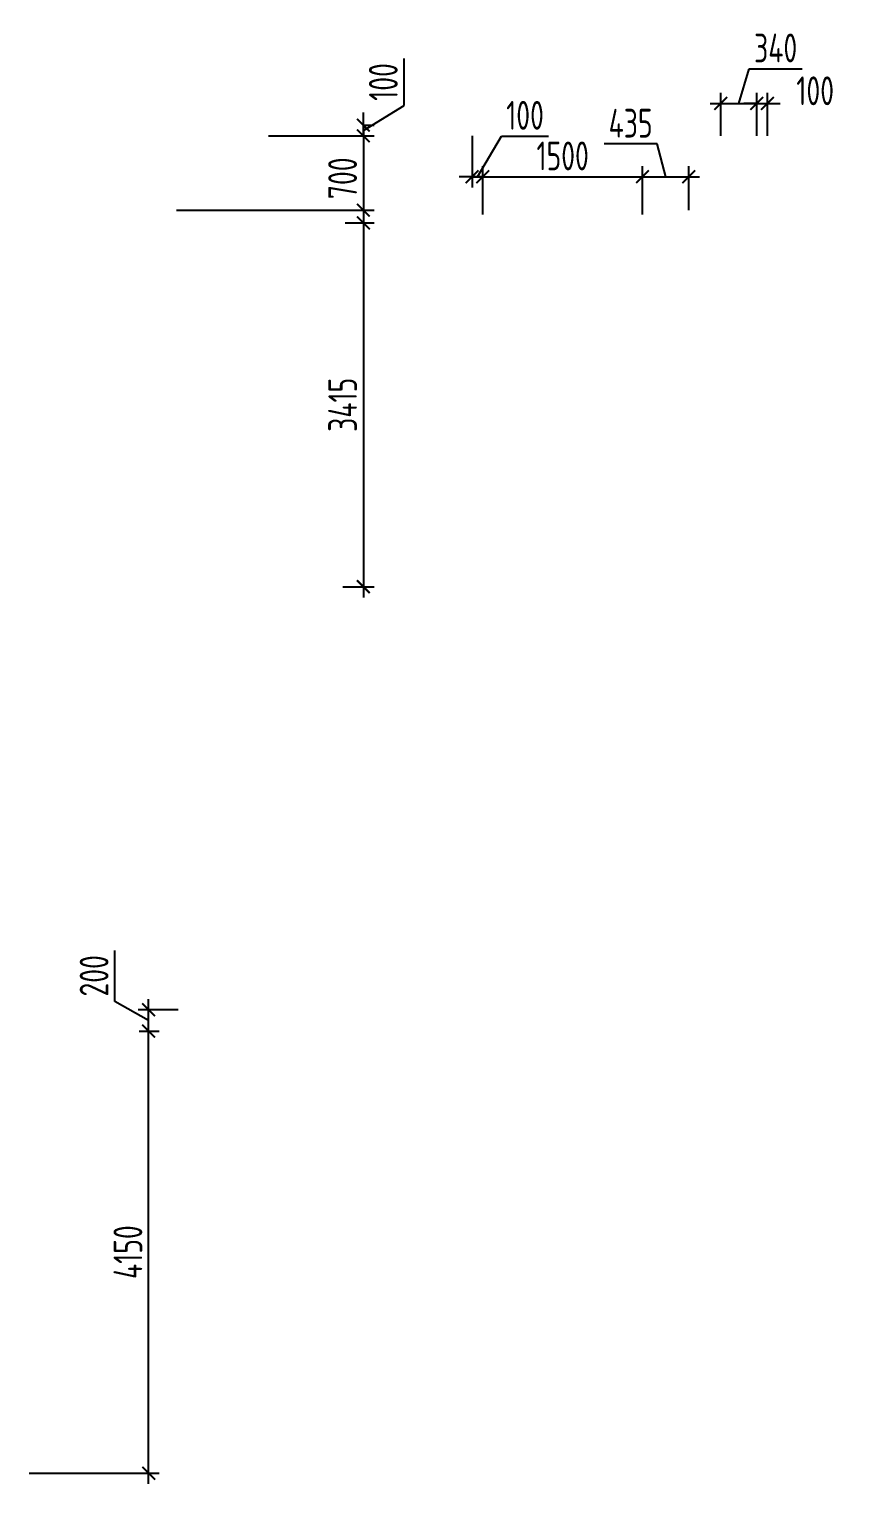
# Model space of a CAD drawing. Header units: millimetres. Extents: x -350007 to 536090, y -888 to 198380.
# Drawn here: x 85877 to 93561, y 66746 to 80399 of the extents above; entities that cross this region are included whole.
import ezdxf

# ---------------------------------------------------------------- set-up
doc = ezdxf.new("R2010")
doc.units = ezdxf.units.MM
doc.layers.add('АР_Размеры нов.', color=15, linetype='Continuous', lineweight=0)
doc.styles.add('ISOCPEUR', font='isocpeur.ttf', dxfattribs={"width": 0.7})
doc.dimstyles.new('R_100', dxfattribs={"dimtxt": 270, "dimasz": 120, "dimexe": 100, "dimexo": 0, "dimgap": 60, "dimtad": 1, "dimdec": 0, "dimrnd": 5, "dimzin": 0, "dimdsep": 46, "dimtxsty": 'ISOCPEUR', "dimblk": 'ARCHTICK', "dimcen": 0, "dimdle": 100, "dimclrd": 256, "dimclre": 256, "dimclrt": 256, "dimadec": 0, "dimazin": 0, "dimtfac": 2, "dimtdec": 0, "dimtofl": 0, "dimtmove": 1, "dimatfit": 3, "dimfxl": 1, "dimtvp": 3, "dimtolj": 1, "dimtzin": 0, "dimarcsym": 0})

# ---------------------------------------------------------------- blocks, each defined once
blk = doc.blocks.new('_ArchTick')
at = {"color": 0, "linetype": 'ByBlock', "const_width": 0.15}
blk.add_lwpolyline([(-0.5, -0.5), (0.5, 0.5)], dxfattribs=at)
blk = doc.blocks.new('*D2614')
at = {"layer": 'Defpoints', "color": 0, "ltscale": 100, "transparency": 16777216}
for p in [(91634, 79014), (90134, 78660), (91634, 78660)]:
    blk.add_point(p, dxfattribs=at)
at = {"layer": 'АР_Размеры нов.', "lineweight": -2, "ltscale": 100, "transparency": 16777216}
for p, q in [((90134, 78660), (90134, 79114)), ((91634, 78660), (91634, 79114)), ((90034, 79014), (91734, 79014))]:
    blk.add_line(p, q, dxfattribs=at)
at = {"layer": 'АР_Размеры нов.', "lineweight": -2, "ltscale": 100, "transparency": 16777216, "xscale": 120, "yscale": 120, "zscale": 120, "rotation": 180}
blk.add_blockref('_ArchTick', (90134, 79014), dxfattribs=at)
at = {"layer": 'АР_Размеры нов.', "lineweight": -2, "ltscale": 100, "transparency": 16777216, "xscale": 120, "yscale": 120, "zscale": 120}
blk.add_blockref('_ArchTick', (91634, 79014), dxfattribs=at)
at = {"layer": 'АР_Размеры нов.', "ltscale": 100, "transparency": 16777216, "insert": (90884, 79209), "char_height": 270, "attachment_point": 5, "style": 'ISOCPEUR'}
blk.add_mtext('\\A1;1500', dxfattribs=at)
blk = doc.blocks.new('*D2092')
at = {"layer": 'Defpoints', "color": 0, "ltscale": 500, "transparency": 16777216}
for p in [(86911, 70996), (86999, 70996), (85877, 66846)]:
    blk.add_point(p, dxfattribs=at)
at = {"layer": 'АР_Размеры нов.', "lineweight": -2, "ltscale": 500, "transparency": 16777216}
for p, q in [((86999, 66746), (86999, 71096)), ((86911, 70996), (87099, 70996)), ((85877, 66846), (87099, 66846))]:
    blk.add_line(p, q, dxfattribs=at)
at = {"layer": 'АР_Размеры нов.', "lineweight": -2, "ltscale": 500, "transparency": 16777216, "xscale": 120, "yscale": 120, "zscale": 120}
for p, rotation in [((86999, 70996), 90), ((86999, 66846), 270)]:
    blk.add_blockref('_ArchTick', p, dxfattribs=dict(at, rotation=rotation))
at = {"layer": 'АР_Размеры нов.', "lineweight": 13, "ltscale": 500, "transparency": 16777216, "insert": (86804, 68921), "char_height": 270, "attachment_point": 5, "rotation": 90, "style": 'ISOCPEUR'}
blk.add_mtext('\\A1;4150', dxfattribs=at)
blk = doc.blocks.new('*D2093')
at = {"layer": 'Defpoints', "color": 0, "ltscale": 500, "transparency": 16777216}
for p in [(86999, 71196), (87277, 71196), (86911, 70996)]:
    blk.add_point(p, dxfattribs=at)
at = {"layer": 'АР_Размеры нов.', "lineweight": -2, "ltscale": 500, "transparency": 16777216}
for p, q in [((86682, 71274), (86682, 71753)), ((86999, 71096), (86682, 71274)), ((86999, 70896), (86999, 71296)), ((87277, 71196), (86899, 71196)), ((86911, 70996), (87099, 70996))]:
    blk.add_line(p, q, dxfattribs=at)
at = {"layer": 'АР_Размеры нов.', "lineweight": -2, "ltscale": 500, "transparency": 16777216, "xscale": 120, "yscale": 120, "zscale": 120}
for p, rotation in [((86999, 71196), 90), ((86999, 70996), 270)]:
    blk.add_blockref('_ArchTick', p, dxfattribs=dict(at, rotation=rotation))
at = {"layer": 'АР_Размеры нов.', "lineweight": 13, "ltscale": 500, "transparency": 16777216, "insert": (86487, 71514), "char_height": 270, "attachment_point": 5, "rotation": 90, "style": 'ISOCPEUR'}
blk.add_mtext('\\A1;200', dxfattribs=at)
blk = doc.blocks.new('*D2115')
at = {"layer": 'Defpoints', "color": 0, "ltscale": 500, "transparency": 16777216}
for p in [(92067, 79014), (91634, 78660), (92067, 78700)]:
    blk.add_point(p, dxfattribs=at)
at = {"layer": 'АР_Размеры нов.', "lineweight": -2, "ltscale": 500, "transparency": 16777216}
for p, q in [((91771, 79321), (91273, 79321)), ((91851, 79014), (91771, 79321)), ((91634, 78660), (91634, 79114)), ((92067, 78700), (92067, 79114)), ((91534, 79014), (92167, 79014))]:
    blk.add_line(p, q, dxfattribs=at)
at = {"layer": 'АР_Размеры нов.', "lineweight": -2, "ltscale": 500, "transparency": 16777216, "xscale": 120, "yscale": 120, "zscale": 120, "rotation": 180}
blk.add_blockref('_ArchTick', (91634, 79014), dxfattribs=at)
at = {"layer": 'АР_Размеры нов.', "lineweight": -2, "ltscale": 500, "transparency": 16777216, "xscale": 120, "yscale": 120, "zscale": 120}
blk.add_blockref('_ArchTick', (92067, 79014), dxfattribs=at)
at = {"layer": 'АР_Размеры нов.', "lineweight": 13, "ltscale": 500, "transparency": 16777216, "insert": (91522, 79516), "char_height": 270, "attachment_point": 5, "style": 'ISOCPEUR'}
blk.add_mtext('\\A1;435', dxfattribs=at)
blk = doc.blocks.new('*D2116')
at = {"layer": 'Defpoints', "color": 0, "ltscale": 500, "transparency": 16777216}
for p in [(88123, 79398), (87260, 78700), (89014, 78700)]:
    blk.add_point(p, dxfattribs=at)
at = {"layer": 'АР_Размеры нов.', "lineweight": -2, "ltscale": 500, "transparency": 16777216}
for p, q in [((89014, 79498), (89014, 78600)), ((88123, 79398), (89114, 79398)), ((87260, 78700), (89114, 78700))]:
    blk.add_line(p, q, dxfattribs=at)
at = {"layer": 'АР_Размеры нов.', "lineweight": -2, "ltscale": 500, "transparency": 16777216, "xscale": 120, "yscale": 120, "zscale": 120}
for p, rotation in [((89014, 79398), 90), ((89014, 78700), 270)]:
    blk.add_blockref('_ArchTick', p, dxfattribs=dict(at, rotation=rotation))
at = {"layer": 'АР_Размеры нов.', "lineweight": 13, "ltscale": 500, "transparency": 16777216, "insert": (88819, 78999), "char_height": 270, "attachment_point": 5, "rotation": 90, "style": 'ISOCPEUR'}
blk.add_mtext('\\A1;700', dxfattribs=at)
blk = doc.blocks.new('*D2117')
at = {"layer": 'Defpoints', "color": 0, "ltscale": 500, "transparency": 16777216}
for p in [(89014, 79498), (89014, 79498), (89014, 79398)]:
    blk.add_point(p, dxfattribs=at)
at = {"layer": 'АР_Размеры нов.', "lineweight": -2, "ltscale": 500, "transparency": 16777216}
for p, q in [((89396, 79683), (89396, 80124)), ((89014, 79448), (89396, 79683)), ((89014, 79498), (89014, 79618)), ((89014, 79498), (89114, 79498)), ((89014, 79398), (89014, 79498)), ((89014, 79398), (89114, 79398)), ((89014, 79398), (89014, 79278))]:
    blk.add_line(p, q, dxfattribs=at)
at = {"layer": 'АР_Размеры нов.', "lineweight": -2, "ltscale": 500, "transparency": 16777216, "xscale": 120, "yscale": 120, "zscale": 120}
for p, rotation in [((89014, 79498), 270), ((89014, 79398), 90)]:
    blk.add_blockref('_ArchTick', p, dxfattribs=dict(at, rotation=rotation))
at = {"layer": 'АР_Размеры нов.', "lineweight": 13, "ltscale": 500, "transparency": 16777216, "insert": (89201, 79903), "char_height": 270, "attachment_point": 5, "rotation": 90, "style": 'ISOCPEUR'}
blk.add_mtext('\\A1;100', dxfattribs=at)
blk = doc.blocks.new('*D2125')
at = {"layer": 'Defpoints', "color": 0, "ltscale": 500, "transparency": 16777216}
for p in [(92705, 79702), (92367, 79398), (92705, 79398)]:
    blk.add_point(p, dxfattribs=at)
at = {"layer": 'АР_Размеры нов.', "lineweight": -2, "ltscale": 500, "transparency": 16777216}
for p, q in [((92536, 79702), (92634, 80027)), ((92634, 80027), (93132, 80027)), ((92367, 79398), (92367, 79802)), ((92705, 79398), (92705, 79802)), ((92267, 79702), (92805, 79702))]:
    blk.add_line(p, q, dxfattribs=at)
at = {"layer": 'АР_Размеры нов.', "lineweight": -2, "ltscale": 500, "transparency": 16777216, "xscale": 120, "yscale": 120, "zscale": 120, "rotation": 180}
blk.add_blockref('_ArchTick', (92367, 79702), dxfattribs=at)
at = {"layer": 'АР_Размеры нов.', "lineweight": -2, "ltscale": 500, "transparency": 16777216, "xscale": 120, "yscale": 120, "zscale": 120}
blk.add_blockref('_ArchTick', (92705, 79702), dxfattribs=at)
at = {"layer": 'АР_Размеры нов.', "lineweight": 13, "ltscale": 500, "transparency": 16777216, "insert": (92883, 80222), "char_height": 270, "attachment_point": 5, "style": 'ISOCPEUR'}
blk.add_mtext('\\A1;340', dxfattribs=at)
blk = doc.blocks.new('*D2126')
at = {"layer": 'Defpoints', "color": 0, "ltscale": 500, "transparency": 16777216}
for p in [(92805, 79702), (92705, 79398), (92805, 79398)]:
    blk.add_point(p, dxfattribs=at)
at = {"layer": 'АР_Размеры нов.', "lineweight": -2, "ltscale": 500, "transparency": 16777216}
for p, q in [((92705, 79398), (92705, 79802)), ((92805, 79398), (92805, 79802)), ((92705, 79702), (92585, 79702)), ((92805, 79702), (92925, 79702))]:
    blk.add_line(p, q, dxfattribs=at)
at = {"layer": 'АР_Размеры нов.', "lineweight": -2, "ltscale": 500, "transparency": 16777216, "xscale": 120, "yscale": 120, "zscale": 120}
blk.add_blockref('_ArchTick', (92705, 79702), dxfattribs=at)
at = {"layer": 'АР_Размеры нов.', "lineweight": -2, "ltscale": 500, "transparency": 16777216, "xscale": 120, "yscale": 120, "zscale": 120, "rotation": 180}
blk.add_blockref('_ArchTick', (92805, 79702), dxfattribs=at)
at = {"layer": 'АР_Размеры нов.', "lineweight": 13, "ltscale": 500, "transparency": 16777216, "insert": (93254, 79820), "char_height": 270, "attachment_point": 5, "style": 'ISOCPEUR'}
blk.add_mtext('\\A1;100', dxfattribs=at)
blk = doc.blocks.new('*D2127')
at = {"layer": 'Defpoints', "color": 0, "ltscale": 500, "transparency": 16777216}
for p in [(90034, 79398), (90034, 79014), (90134, 78660)]:
    blk.add_point(p, dxfattribs=at)
at = {"layer": 'АР_Размеры нов.', "lineweight": -2, "ltscale": 500, "transparency": 16777216}
for p, q in [((90034, 79398), (90034, 78914)), ((90084, 79014), (90310, 79395)), ((90310, 79395), (90752, 79395)), ((90134, 78660), (90134, 79114)), ((90034, 79014), (89914, 79014)), ((90134, 79014), (90034, 79014)), ((90134, 79014), (90254, 79014))]:
    blk.add_line(p, q, dxfattribs=at)
at = {"layer": 'АР_Размеры нов.', "lineweight": -2, "ltscale": 500, "transparency": 16777216, "xscale": 120, "yscale": 120, "zscale": 120}
blk.add_blockref('_ArchTick', (90034, 79014), dxfattribs=at)
at = {"layer": 'АР_Размеры нов.', "lineweight": -2, "ltscale": 500, "transparency": 16777216, "xscale": 120, "yscale": 120, "zscale": 120, "rotation": 180}
blk.add_blockref('_ArchTick', (90134, 79014), dxfattribs=at)
at = {"layer": 'АР_Размеры нов.', "lineweight": 13, "ltscale": 500, "transparency": 16777216, "insert": (90531, 79590), "char_height": 270, "attachment_point": 5, "style": 'ISOCPEUR'}
blk.add_mtext('\\A1;100', dxfattribs=at)
blk = doc.blocks.new('*D2128')
at = {"layer": 'Defpoints', "color": 0, "ltscale": 500, "transparency": 16777216}
for p in [(88843, 78580), (88821, 75166), (89014, 75166)]:
    blk.add_point(p, dxfattribs=at)
at = {"layer": 'АР_Размеры нов.', "lineweight": -2, "ltscale": 500, "transparency": 16777216}
for p, q in [((89014, 78680), (89014, 75066)), ((88843, 78580), (89114, 78580)), ((88821, 75166), (89114, 75166))]:
    blk.add_line(p, q, dxfattribs=at)
at = {"layer": 'АР_Размеры нов.', "lineweight": -2, "ltscale": 500, "transparency": 16777216, "xscale": 120, "yscale": 120, "zscale": 120}
for p, rotation in [((89014, 78580), 90), ((89014, 75166), 270)]:
    blk.add_blockref('_ArchTick', p, dxfattribs=dict(at, rotation=rotation))
at = {"layer": 'АР_Размеры нов.', "lineweight": 13, "ltscale": 500, "transparency": 16777216, "insert": (88819, 76873), "char_height": 270, "attachment_point": 5, "rotation": 90, "style": 'ISOCPEUR'}
blk.add_mtext('\\A1;3415', dxfattribs=at)

msp = doc.modelspace()

# ---------------------------------------------------------------- dimensions: what is measured, and where the dimension line sits
at = {"layer": 'АР_Размеры нов.', "lineweight": 13, "ltscale": 500}
dim = msp.add_linear_dim(base=(92705.3, 79702.1), p1=(92367.4, 79398.5), p2=(92705.3, 79398.4), dimstyle='R_100', override={"dimpost": '\\X'}, dxfattribs=at)
dim.commit()
dim.dimension.update_dxf_attribs({"geometry": '*D2125', "text_midpoint": (92693.8, 80222.1)})
for base, p1, p2, picture, middle in [((89014.3, 79498.5), (89014.3, 79398.5), (89014.3, 79498.5), '*D2117', (89396.5, 79742.7)), ((89014.3, 78700.3), (88122.6, 79398.5), (87260.3, 78700.3), '*D2116', (89014.3, 78999.4)), ((86998.7, 71195.7), (86910.9, 70995.7), (87276.8, 71195.7), '*D2093', (86681.5, 71334.2))]:
    dim = msp.add_linear_dim(base=base, p1=p1, p2=p2, angle=90, dimstyle='R_100', override={"dimpost": '\\X'}, dxfattribs=at)
    dim.commit()
    dim.dimension.update_dxf_attribs({"geometry": picture, "text_midpoint": middle, "dimtype": 160})
for base, p1, p2, override, picture, middle in [((92805.3, 79702.1), (92705.3, 79398.4), (92805.3, 79398.4), {"dimpost": '\\X'}, '*D2126', (93254.3, 79624.8)), ((90033.8, 79013.9), (90133.8, 78660.4), (90033.8, 79398.4), {"dimpost": '\\X', "dimfxl": 2.5, "dimarcsym": 1}, '*D2127', (90370.3, 79395.4)), ((92067.5, 79013.9), (91633.7, 78660.4), (92067.5, 78700.3), {"dimpost": '\\X', "dimfxl": 2.5, "dimarcsym": 1}, '*D2115', (91711.2, 79320.6))]:
    dim = msp.add_linear_dim(base=base, p1=p1, p2=p2, dimstyle='R_100', override=override, dxfattribs=at)
    dim.commit()
    dim.dimension.update_dxf_attribs({"geometry": picture, "text_midpoint": middle, "dimtype": 160})
at = {"layer": 'АР_Размеры нов.', "ltscale": 100}
dim = msp.add_linear_dim(base=(91633.7, 79013.9), p1=(90133.8, 78660.4), p2=(91633.7, 78660.4), dimstyle='R_100', override={"dimpost": '\\X', "dimfxl": 2.5, "dimarcsym": 1}, dxfattribs=at)
dim.commit()
dim.dimension.update_dxf_attribs({"geometry": '*D2614', "text_midpoint": (90883.8, 79208.9)})
at = {"layer": 'АР_Размеры нов.', "lineweight": 13, "ltscale": 500}
for base, p1, p2, picture, middle in [((89014.3, 75165.7), (88842.6, 78580.3), (88821.3, 75165.7), '*D2128', (88819.3, 76873)), ((86998.7, 70995.7), (85876.9, 66845.7), (86910.9, 70995.7), '*D2092', (86803.7, 68920.7))]:
    dim = msp.add_linear_dim(base=base, p1=p1, p2=p2, angle=90, dimstyle='R_100', override={"dimpost": '\\X'}, dxfattribs=at)
    dim.commit()
    dim.dimension.update_dxf_attribs({"geometry": picture, "text_midpoint": middle})

doc.saveas('drawing.dxf')
